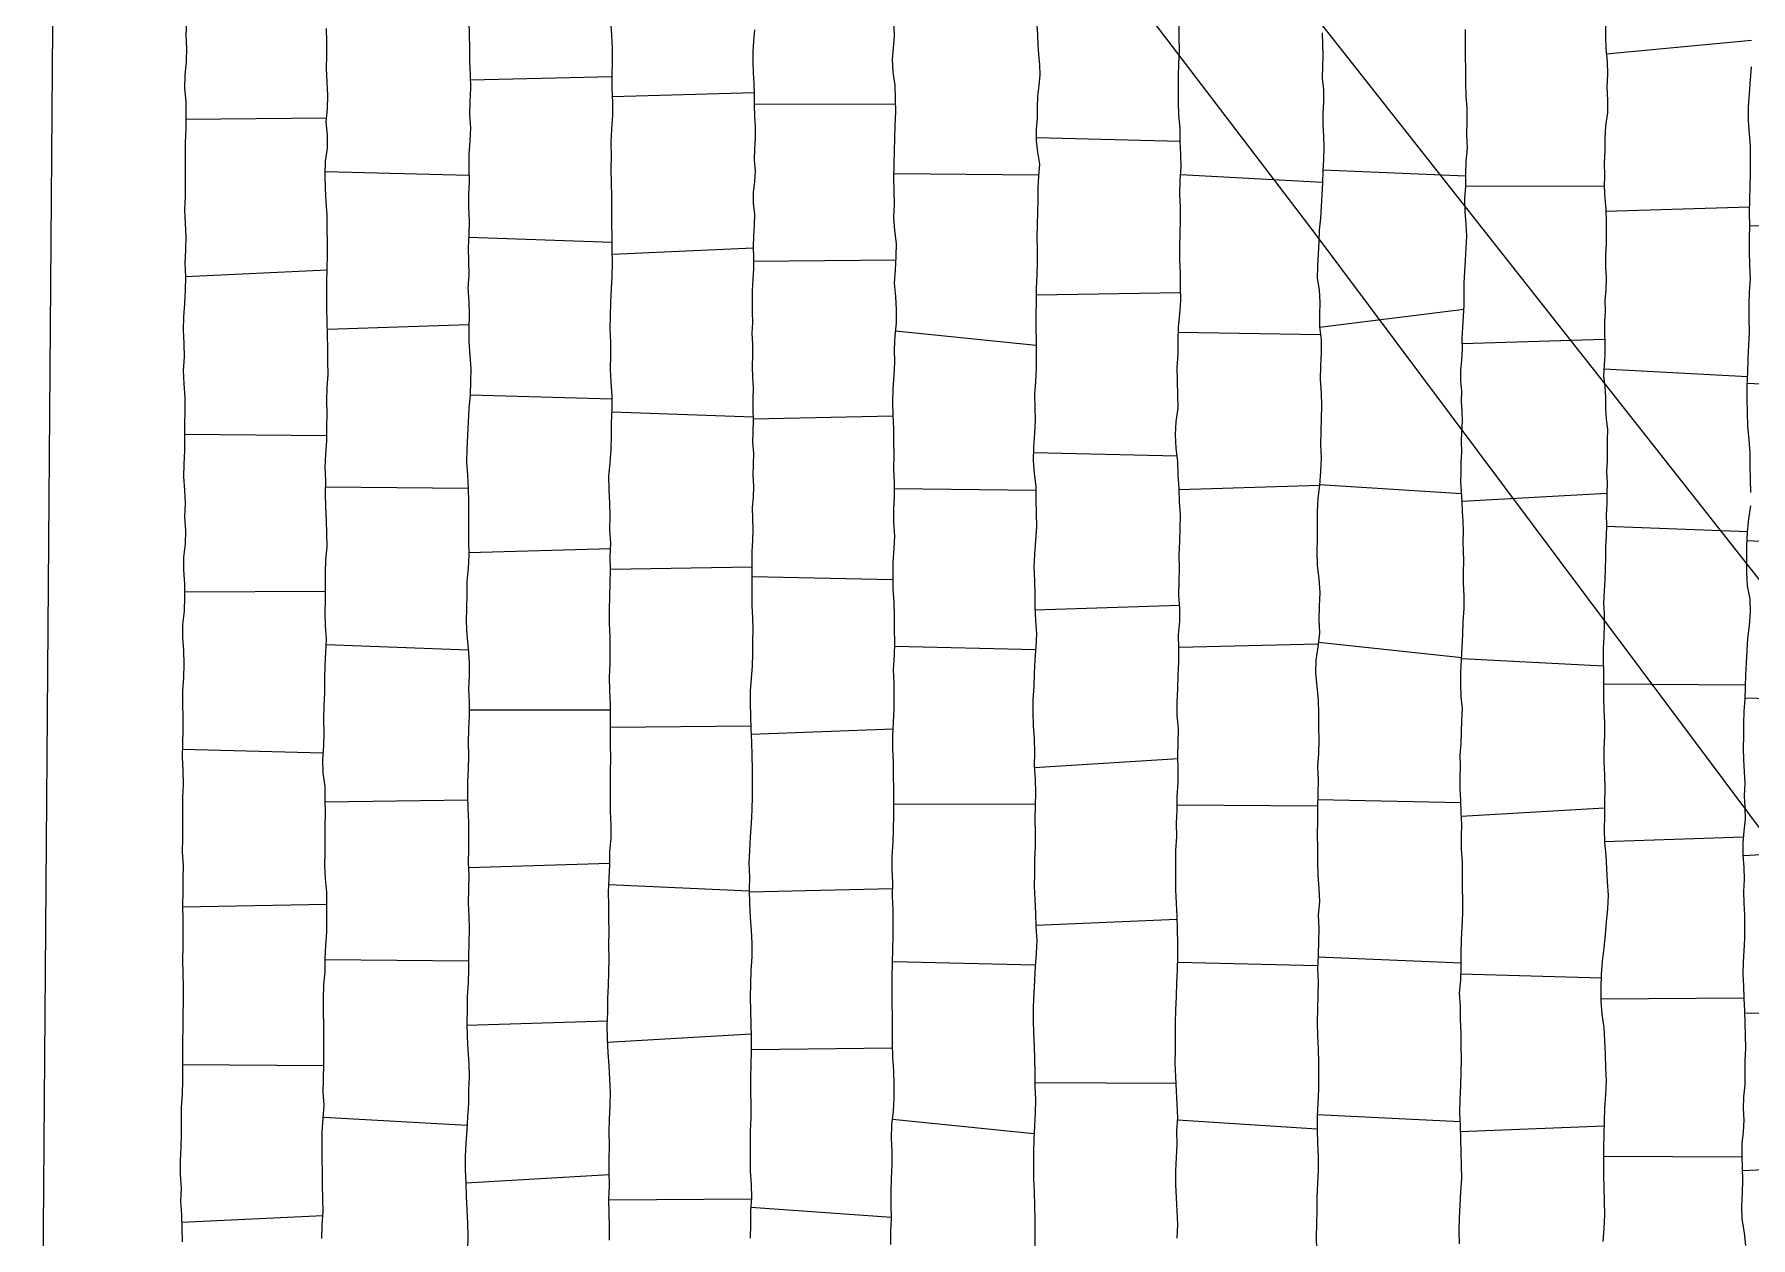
# Model space of a CAD drawing. Extents: x 703186 to 703989, y 1560402 to 1561368.
# Drawn here: x 703189.5 to 703243.9, y 1560624.5 to 1560662.7 of the extents above; entities that cross this region are included whole.
import ezdxf

# ---------------------------------------------------------------- set-up
doc = ezdxf.new("R2010")
doc.units = 0
for name, color, linetype in [('10124_2002_REAL', 30, 'Continuous'), ('AGROCAD PLL', 7, 'Continuous'), ('PANTE_2002', 7, 'Continuous')]:
    doc.layers.add(name, color=color, linetype=linetype)

msp = doc.modelspace()

# ---------------------------------------------------------------- linework, layer by layer
at = {"layer": '10124_2002_REAL'}
for points in [[(703194.3092, 1560663.0799), (703194.2897, 1560662.6453), (703194.3065, 1560662.2293), (703194.2941, 1560661.8058), (703194.2595, 1560661.3788), (703194.2494, 1560660.9603), (703194.2929, 1560660.5348), (703194.2895, 1560660.0995), (703194.293, 1560659.6673), (703194.2697, 1560659.2419), (703194.2674, 1560658.8182), (703194.2616, 1560658.389), (703194.2619, 1560657.9644), (703194.2686, 1560657.5344), (703194.2415, 1560657.1078), (703194.2712, 1560656.6798), (703194.2894, 1560656.2588), (703194.275, 1560655.8392), (703194.26, 1560655.4064), (703194.2807, 1560654.9812), (703194.2701, 1560654.557), (703194.244, 1560654.1285), (703194.2158, 1560653.7131), (703194.2025, 1560653.2894), (703194.2262, 1560652.8739), (703194.2307, 1560652.4411), (703194.2083, 1560652.0146), (703194.2223, 1560651.5933), (703194.2581, 1560651.1626), (703194.2557, 1560650.7314), (703194.2502, 1560650.3088), (703194.2462, 1560649.8837), (703194.2435, 1560649.4666), (703194.2249, 1560649.0586), (703194.2176, 1560648.648), (703194.2457, 1560648.2251), (703194.2654, 1560647.8033), (703194.2434, 1560647.3771), (703194.2766, 1560646.9381), (703194.2639, 1560646.5233), (703194.2174, 1560646.1009), (703194.2141, 1560645.6816), (703194.2418, 1560645.2483), (703194.2436, 1560644.8343), (703194.2308, 1560644.3894), (703194.1855, 1560643.9647), (703194.1818, 1560643.5535), (703194.2132, 1560643.1351), (703194.2233, 1560642.7102), (703194.2088, 1560642.2788), (703194.1858, 1560641.8619), (703194.1837, 1560641.4474), (703194.1963, 1560641.0229), (703194.1965, 1560640.6111), (703194.1862, 1560640.1928), (703194.1754, 1560639.7636), (703194.196, 1560639.332), (703194.1997, 1560638.901), (703194.179, 1560638.48), (703194.1854, 1560638.0517), (703194.1857, 1560637.6194), (703194.1771, 1560637.1858), (703194.1712, 1560636.7467), (703194.1992, 1560636.3209), (703194.1948, 1560635.8905), (703194.19, 1560635.4656), (703194.1845, 1560635.0412), (703194.1931, 1560634.6105), (703194.1981, 1560634.1856), (703194.1924, 1560633.76), (703194.185, 1560633.3327), (703194.1969, 1560632.9004), (703194.2057, 1560632.4724), (703194.2066, 1560632.0356), (703194.1917, 1560631.6012), (703194.1902, 1560631.1766), (703194.1871, 1560630.7575), (703194.1832, 1560630.3464), (703194.1805, 1560629.9198), (703194.1776, 1560629.5007), (703194.1737, 1560629.0714), (703194.1367, 1560628.6629), (703194.1381, 1560628.2537), (703194.1356, 1560627.8139), (703194.1261, 1560627.3942), (703194.1074, 1560626.9669), (703194.11, 1560626.5332), (703194.1402, 1560626.0981), (703194.1231, 1560625.6813), (703194.1454, 1560625.2449), (703194.1651, 1560624.8231), (703194.1735, 1560624.3921)], [(703198.6024, 1560624.5044), (703198.6094, 1560624.9318), (703198.6435, 1560625.354), (703198.6315, 1560625.7684), (703198.6194, 1560626.1872), (703198.6142, 1560626.6064), (703198.6117, 1560627.0299), (703198.6092, 1560627.4469), (703198.6098, 1560627.8776), (703198.6449, 1560628.3013), (703198.6685, 1560628.7241), (703198.6415, 1560629.1415), (703198.6541, 1560629.5738), (703198.6607, 1560630.0071), (703198.6589, 1560630.4285), (703198.656, 1560630.8415), (703198.6591, 1560631.2667), (703198.6532, 1560631.6915), (703198.6481, 1560632.1076), (703198.6658, 1560632.5298), (703198.6998, 1560632.9623), (703198.7037, 1560633.3767), (703198.7289, 1560633.7998), (703198.7519, 1560634.2211), (703198.7609, 1560634.6398), (703198.7543, 1560635.0568), (703198.7514, 1560635.4793), (703198.7119, 1560635.8979), (703198.6929, 1560636.3234), (703198.6985, 1560636.7388), (703198.6998, 1560637.1556), (703198.701, 1560637.5813), (703198.7097, 1560637.9956), (703198.7035, 1560638.4222), (703198.6981, 1560638.834), (703198.6353, 1560639.2506), (703198.6242, 1560639.6904), (703198.6625, 1560640.1128), (703198.6715, 1560640.5337), (703198.661, 1560640.9651), (703198.6764, 1560641.3892), (703198.6879, 1560641.8124), (703198.6914, 1560642.2368), (703198.7075, 1560642.671), (703198.7262, 1560643.0808), (703198.7421, 1560643.4991), (703198.7129, 1560643.9258), (703198.7058, 1560644.3324), (703198.7115, 1560644.7576), (703198.7157, 1560645.1853), (703198.7186, 1560645.6058), (703198.7217, 1560646.0144), (703198.7618, 1560646.4283), (703198.752, 1560646.8458), (703198.7436, 1560647.2668), (703198.7268, 1560647.6819), (703198.7153, 1560648.1143), (703198.7191, 1560648.5234), (703198.7072, 1560648.9475), (703198.7241, 1560649.3618), (703198.7566, 1560649.7835), (703198.7585, 1560650.2134), (703198.7664, 1560650.6365), (703198.7562, 1560651.0612), (703198.7684, 1560651.4736), (703198.8009, 1560651.8882), (703198.7862, 1560652.3053), (703198.785, 1560652.714), (703198.7822, 1560653.1345), (703198.7687, 1560653.5571), (703198.7532, 1560653.9764), (703198.7598, 1560654.385), (703198.7604, 1560654.8169), (703198.7664, 1560655.2499), (703198.7743, 1560655.6705), (703198.7768, 1560656.088), (703198.7702, 1560656.509), (703198.7622, 1560656.9403), (703198.7381, 1560657.3586), (703198.7179, 1560657.785), (703198.6993, 1560658.2217), (703198.7102, 1560658.6455), (703198.7787, 1560659.0617), (703198.7756, 1560659.4795), (703198.7384, 1560659.8909), (703198.7732, 1560660.3152), (703198.7845, 1560660.7349), (703198.7692, 1560661.1532), (703198.7484, 1560661.5864), (703198.7602, 1560662.0145), (703198.7576, 1560662.4315), (703198.7424, 1560662.8536)], [(703203.2585, 1560663.0761), (703203.27, 1560662.6579), (703203.2735, 1560662.2388), (703203.2793, 1560661.8155), (703203.2955, 1560661.3894), (703203.3052, 1560660.9661), (703203.2829, 1560660.5453), (703203.2726, 1560660.1295), (703203.3059, 1560659.7073), (703203.291, 1560659.2839), (703203.2539, 1560658.8619), (703203.2601, 1560658.426), (703203.2684, 1560657.9986), (703203.2465, 1560657.5931), (703203.2428, 1560657.1723), (703203.2656, 1560656.7559), (703203.2536, 1560656.325), (703203.2386, 1560655.8999), (703203.2473, 1560655.4763), (703203.2545, 1560655.0499), (703203.2288, 1560654.6221), (703203.2544, 1560654.2023), (703203.2659, 1560653.7744), (703203.2583, 1560653.3488), (703203.2584, 1560652.9224), (703203.2902, 1560652.4953), (703203.3143, 1560652.0788), (703203.3045, 1560651.6556), (703203.2929, 1560651.2397), (703203.253, 1560650.8134), (703203.2369, 1560650.3922), (703203.2112, 1560649.9619), (703203.1923, 1560649.528), (703203.1822, 1560649.1135), (703203.2126, 1560648.7008), (703203.2362, 1560648.2704), (703203.2458, 1560647.8486), (703203.2405, 1560647.4413), (703203.243, 1560647.0222), (703203.2408, 1560646.5984), (703203.2529, 1560646.174), (703203.2298, 1560645.7484), (703203.1887, 1560645.33), (703203.1907, 1560644.9101), (703203.1807, 1560644.4782), (703203.1759, 1560644.0475), (703203.1936, 1560643.6349), (703203.2315, 1560643.1984), (703203.2653, 1560642.7673), (703203.2676, 1560642.3442), (703203.2456, 1560641.9143), (703203.2614, 1560641.4909), (703203.2621, 1560641.0632), (703203.2417, 1560640.643), (703203.2363, 1560640.2271), (703203.2429, 1560639.808), (703203.2326, 1560639.3819), (703203.2147, 1560638.961), (703203.2163, 1560638.5359), (703203.2247, 1560638.1189), (703203.2467, 1560637.6939), (703203.2454, 1560637.2672), (703203.2428, 1560636.8456), (703203.2379, 1560636.4165), (703203.2512, 1560635.991), (703203.2426, 1560635.561), (703203.2309, 1560635.144), (703203.256, 1560634.7177), (703203.271, 1560634.2935), (703203.2569, 1560633.8744), (703203.2425, 1560633.4427), (703203.2456, 1560633.0271), (703203.2366, 1560632.6081), (703203.2049, 1560632.1702), (703203.1981, 1560631.7547), (703203.1915, 1560631.3291), (703203.2051, 1560630.8951), (703203.2213, 1560630.4732), (703203.2551, 1560630.0511), (703203.2657, 1560629.6295), (703203.2408, 1560629.1969), (703203.2411, 1560628.7835), (703203.2102, 1560628.3609), (703203.1929, 1560627.9359), (703203.1606, 1560627.5181), (703203.1366, 1560627.1065), (703203.1401, 1560626.6845), (703203.1648, 1560626.2542), (703203.1754, 1560625.8359), (703203.1938, 1560625.4191), (703203.215, 1560624.9876), (703203.2286, 1560624.5682), (703203.2142, 1560624.1464)], [(703207.7115, 1560624.4454), (703207.7122, 1560624.8738), (703207.699, 1560625.2998), (703207.6952, 1560625.7321), (703207.7136, 1560626.1653), (703207.7043, 1560626.5899), (703207.7074, 1560627.0186), (703207.7112, 1560627.4427), (703207.705, 1560627.8683), (703207.7114, 1560628.2852), (703207.7373, 1560628.7139), (703207.7408, 1560629.1384), (703207.7258, 1560629.5548), (703207.7071, 1560629.971), (703207.6742, 1560630.3936), (703207.6488, 1560630.8201), (703207.6392, 1560631.2479), (703207.6567, 1560631.6763), (703207.6644, 1560632.1027), (703207.6845, 1560632.5196), (703207.6963, 1560632.9472), (703207.699, 1560633.371), (703207.6948, 1560633.8008), (703207.7012, 1560634.23), (703207.6953, 1560634.6525), (703207.6922, 1560635.0739), (703207.6844, 1560635.494), (703207.7025, 1560635.9112), (703207.7186, 1560636.3429), (703207.7201, 1560636.7689), (703207.7611, 1560637.1952), (703207.7655, 1560637.6099), (703207.7494, 1560638.0283), (703207.7411, 1560638.4559), (703207.7409, 1560638.8757), (703207.7459, 1560639.3039), (703207.7527, 1560639.7307), (703207.7452, 1560640.148), (703207.7475, 1560640.5897), (703207.7437, 1560640.9986), (703207.7406, 1560641.4312), (703207.7277, 1560641.8736), (703207.7184, 1560642.3009), (703207.733, 1560642.7202), (703207.7327, 1560643.1589), (703207.7319, 1560643.5724), (703207.7147, 1560643.9938), (703207.7128, 1560644.4232), (703207.7221, 1560644.8559), (703207.7396, 1560645.2681), (703207.7403, 1560645.6897), (703207.7324, 1560646.1142), (703207.7562, 1560646.5391), (703207.7223, 1560646.9619), (703207.7359, 1560647.388), (703207.7221, 1560647.8187), (703207.6999, 1560648.2346), (703207.6957, 1560648.6588), (703207.7321, 1560649.0876), (703207.7664, 1560649.5121), (703207.7761, 1560649.9369), (703207.7817, 1560650.3595), (703207.7975, 1560650.7976), (703207.7956, 1560651.2247), (703207.7641, 1560651.6361), (703207.7498, 1560652.0608), (703207.7601, 1560652.4897), (703207.7588, 1560652.8999), (703207.7395, 1560653.3229), (703207.7416, 1560653.7449), (703207.7552, 1560654.1714), (703207.7812, 1560654.5993), (703207.8003, 1560655.0048), (703207.811, 1560655.4237), (703207.7927, 1560655.8346), (703207.8025, 1560656.2526), (703207.7891, 1560656.6824), (703207.7875, 1560657.1062), (703207.7859, 1560657.5416), (703207.7761, 1560657.9644), (703207.7703, 1560658.3861), (703207.7811, 1560658.8159), (703207.7623, 1560659.2373), (703207.7854, 1560659.6698), (703207.8146, 1560660.1039), (703207.8146, 1560660.5254), (703207.8022, 1560660.9474), (703207.7962, 1560661.3725), (703207.8056, 1560661.7993), (703207.8078, 1560662.2282), (703207.7864, 1560662.6532), (703207.7582, 1560663.0729)], [(703212.3039, 1560662.8094), (703212.2725, 1560662.4631), (703212.2533, 1560662.1214), (703212.2599, 1560661.7859), (703212.263, 1560661.4501), (703212.2911, 1560661.1144), (703212.2953, 1560660.7625), (703212.2946, 1560660.4193), (703212.3043, 1560660.0741), (703212.3241, 1560659.7263), (703212.3274, 1560659.3767), (703212.3132, 1560659.0347), (703212.3023, 1560658.6905), (703212.3256, 1560658.3434), (703212.3028, 1560658.0023), (703212.2664, 1560657.654), (703212.2661, 1560657.3155), (703212.3058, 1560656.9726), (703212.301, 1560656.6247), (703212.2752, 1560656.2793), (703212.265, 1560655.9299), (703212.2724, 1560655.5864), (703212.2755, 1560655.2478), (703212.2589, 1560654.8979), (703212.2373, 1560654.5627), (703212.2358, 1560654.2188), (703212.2378, 1560653.8738), (703212.2469, 1560653.5343), (703212.2271, 1560653.1949), (703212.2464, 1560652.8482), (703212.2468, 1560652.5), (703212.2336, 1560652.156), (703212.2413, 1560651.7988), (703212.2639, 1560651.4637), (703212.2549, 1560651.1177), (703212.2573, 1560650.7804), (703212.2646, 1560650.4346), (703212.2504, 1560650.0859), (703212.2474, 1560649.7411), (703212.2719, 1560649.392), (703212.2619, 1560649.037), (703212.2568, 1560648.6919), (703212.2741, 1560648.3531), (703212.2621, 1560648.0044), (703212.2349, 1560647.6608), (703212.2405, 1560647.3202), (703212.2502, 1560646.9744), (703212.2432, 1560646.6257), (703212.2273, 1560646.2732), (703212.2275, 1560645.9286), (703212.2259, 1560645.5865), (703212.2191, 1560645.2523), (703212.2195, 1560644.9031), (703212.2248, 1560644.5602), (703212.2434, 1560644.1877), (703212.2554, 1560643.8106), (703212.2473, 1560643.4202), (703212.2473, 1560643.0334), (703212.2316, 1560642.6411), (703212.2053, 1560642.2538), (703212.1737, 1560641.8594), (703212.1699, 1560641.4691), (703212.1855, 1560641.0579), (703212.1949, 1560640.6512), (703212.2102, 1560640.2365), (703212.2265, 1560639.8119), (703212.237, 1560639.3771), (703212.2377, 1560638.9555), (703212.2357, 1560638.5258), (703212.2188, 1560638.0934), (703212.2013, 1560637.662), (703212.1686, 1560637.2341), (703212.1481, 1560636.8122), (703212.1331, 1560636.3871), (703212.1468, 1560635.9663), (703212.1397, 1560635.5403), (703212.1496, 1560635.1175), (703212.1737, 1560634.6886), (703212.2051, 1560634.2679), (703212.2249, 1560633.8498), (703212.2237, 1560633.4234), (703212.1877, 1560632.9968), (703212.1816, 1560632.5718), (703212.1717, 1560632.1545), (703212.1819, 1560631.7215), (703212.1914, 1560631.2997), (703212.2017, 1560630.8728), (703212.2059, 1560630.4429), (703212.1901, 1560630.0182), (703212.1838, 1560629.5945), (703212.1832, 1560629.1712), (703212.187, 1560628.7499), (703212.1872, 1560628.3208), (703212.1682, 1560627.9003), (703212.168, 1560627.4808), (703212.1665, 1560627.0524), (703212.1746, 1560626.6303), (703212.1997, 1560626.2163), (703212.2102, 1560625.7859), (703212.1797, 1560625.3627), (703212.182, 1560624.9288), (703212.1744, 1560624.5098)], [(703216.6284, 1560624.3075), (703216.6334, 1560624.7217), (703216.6466, 1560625.1458), (703216.6353, 1560625.5691), (703216.6354, 1560625.9915), (703216.6501, 1560626.4129), (703216.671, 1560626.838), (703216.6736, 1560627.2575), (703216.6527, 1560627.676), (703216.6651, 1560628.1057), (703216.7093, 1560628.5331), (703216.7297, 1560628.9595), (703216.7379, 1560629.3924), (703216.7196, 1560629.8175), (703216.6944, 1560630.2478), (703216.6802, 1560630.6732), (703216.6823, 1560631.1026), (703216.6775, 1560631.5357), (703216.669, 1560631.9562), (703216.6724, 1560632.378), (703216.6712, 1560632.8102), (703216.6858, 1560633.2292), (703216.6965, 1560633.6628), (703216.7037, 1560634.0836), (703216.7059, 1560634.5102), (703216.6977, 1560634.9253), (703216.6822, 1560635.3501), (703216.6891, 1560635.7804), (703216.6731, 1560636.2017), (703216.6735, 1560636.6337), (703216.7045, 1560637.0554), (703216.7144, 1560637.4752), (703216.7239, 1560637.8987), (703216.7255, 1560638.318), (703216.7276, 1560638.7398), (703216.717, 1560639.1731), (703216.7103, 1560639.5902), (703216.6881, 1560640.0171), (703216.694, 1560640.4346), (703216.7138, 1560640.8684), (703216.7292, 1560641.2813), (703216.7292, 1560641.6984), (703216.7286, 1560642.1121), (703216.7145, 1560642.5382), (703216.7465, 1560642.9721), (703216.7569, 1560643.3952), (703216.7475, 1560643.8153), (703216.7416, 1560644.2478), (703216.7293, 1560644.663), (703216.7068, 1560645.0843), (703216.7013, 1560645.5107), (703216.7065, 1560645.9396), (703216.7309, 1560646.3615), (703216.754, 1560646.7791), (703216.7271, 1560647.2041), (703216.7283, 1560647.6154), (703216.74, 1560648.0322), (703216.7456, 1560648.4698), (703216.7245, 1560648.8984), (703216.7368, 1560649.3263), (703216.7274, 1560649.7483), (703216.7247, 1560650.1704), (703216.699, 1560650.5995), (703216.692, 1560651.0142), (703216.7016, 1560651.4337), (703216.7289, 1560651.862), (703216.7548, 1560652.277), (703216.7467, 1560652.6932), (703216.7627, 1560653.1133), (703216.805, 1560653.5274), (703216.8127, 1560653.9437), (703216.7878, 1560654.3556), (703216.7487, 1560654.7803), (703216.778, 1560655.2013), (703216.7992, 1560655.6267), (703216.8091, 1560656.0414), (703216.7547, 1560656.4546), (703216.7206, 1560656.866), (703216.7393, 1560657.2834), (703216.7324, 1560657.6995), (703216.7253, 1560658.1225), (703216.7289, 1560658.5548), (703216.7421, 1560658.9754), (703216.7526, 1560659.3795), (703216.7656, 1560659.7899), (703216.7848, 1560660.2037), (703216.771, 1560660.6306), (703216.7672, 1560661.0449), (703216.7037, 1560661.4725), (703216.6856, 1560661.8826), (703216.7143, 1560662.233), (703216.7449, 1560662.6012), (703216.7386, 1560662.9263)], [(703221.2543, 1560662.963), (703221.2775, 1560662.6576), (703221.29, 1560662.3476), (703221.3053, 1560662.029), (703221.3385, 1560661.7071), (703221.352, 1560661.3924), (703221.3171, 1560661.0537), (703221.2771, 1560660.708), (703221.2686, 1560660.3538), (703221.2688, 1560660.0117), (703221.2384, 1560659.6529), (703221.2289, 1560659.2915), (703221.2751, 1560658.931), (703221.3349, 1560658.5603), (703221.309, 1560658.1839), (703221.2892, 1560657.7998), (703221.2886, 1560657.4082), (703221.2716, 1560657.024), (703221.2695, 1560656.6314), (703221.2598, 1560656.2463), (703221.2646, 1560655.8557), (703221.2685, 1560655.4482), (703221.253, 1560655.0342), (703221.229, 1560654.6233), (703221.236, 1560654.1998), (703221.2235, 1560653.7797), (703221.2216, 1560653.365), (703221.2291, 1560652.9353), (703221.2334, 1560652.5107), (703221.2385, 1560652.0861), (703221.2124, 1560651.6708), (703221.1841, 1560651.25), (703221.1952, 1560650.834), (703221.2002, 1560650.4397), (703221.183, 1560650.0239), (703221.1497, 1560649.5863), (703221.1393, 1560649.161), (703221.1735, 1560648.7517), (703221.2186, 1560648.3338), (703221.2269, 1560647.9021), (703221.2287, 1560647.4814), (703221.2445, 1560647.056), (703221.2162, 1560646.622), (703221.1824, 1560646.1902), (703221.1591, 1560645.7712), (703221.1804, 1560645.3566), (703221.1945, 1560644.9233), (703221.1939, 1560644.5075), (703221.2079, 1560644.0891), (703221.2437, 1560643.6694), (703221.2268, 1560643.2564), (703221.1959, 1560642.8412), (703221.1705, 1560642.4188), (703221.159, 1560642.0003), (703221.1234, 1560641.5891), (703221.1297, 1560641.1717), (703221.1438, 1560640.7545), (703221.1729, 1560640.3433), (703221.1774, 1560639.9096), (703221.1721, 1560639.4797), (703221.1981, 1560639.0645), (703221.2102, 1560638.6411), (703221.2029, 1560638.2104), (703221.1953, 1560637.7835), (703221.1996, 1560637.3614), (703221.1998, 1560636.9328), (703221.1855, 1560636.4986), (703221.1768, 1560636.0757), (703221.1716, 1560635.6685), (703221.1945, 1560635.2421), (703221.2076, 1560634.8075), (703221.2256, 1560634.3823), (703221.2534, 1560633.9597), (703221.2329, 1560633.5357), (703221.2028, 1560633.1233), (703221.1843, 1560632.697), (703221.1618, 1560632.2702), (703221.1406, 1560631.8502), (703221.1355, 1560631.4259), (703221.1487, 1560631.0032), (703221.1691, 1560630.5936), (703221.1756, 1560630.1861), (703221.1885, 1560629.7572), (703221.1863, 1560629.3245), (703221.2104, 1560628.9033), (703221.2018, 1560628.4888), (703221.1756, 1560628.0638), (703221.1563, 1560627.6577), (703221.1508, 1560627.2366), (703221.1453, 1560626.8176), (703221.1484, 1560626.3964), (703221.1708, 1560625.9676), (703221.1854, 1560625.5395), (703221.1885, 1560625.1125), (703221.1936, 1560624.6888), (703221.1923, 1560624.2565)], [(703225.6966, 1560624.5158), (703225.7212, 1560624.9438), (703225.6999, 1560625.3705), (703225.6757, 1560625.7942), (703225.6633, 1560626.2252), (703225.6605, 1560626.641), (703225.6786, 1560627.0644), (703225.6973, 1560627.4873), (703225.693, 1560627.9092), (703225.7197, 1560628.3307), (703225.7021, 1560628.7581), (703225.6802, 1560629.1835), (703225.6585, 1560629.6198), (703225.6378, 1560630.0456), (703225.6506, 1560630.476), (703225.6522, 1560630.8991), (703225.6446, 1560631.3244), (703225.6562, 1560631.7486), (703225.6765, 1560632.1691), (703225.6962, 1560632.6029), (703225.7133, 1560633.0241), (703225.723, 1560633.4496), (703225.724, 1560633.868), (703225.7142, 1560634.2857), (703225.7031, 1560634.7069), (703225.6857, 1560635.1349), (703225.6594, 1560635.5522), (703225.6578, 1560635.9746), (703225.6549, 1560636.4008), (703225.6624, 1560636.8119), (703225.6934, 1560637.2345), (703225.6788, 1560637.6629), (703225.7012, 1560638.0935), (703225.705, 1560638.5198), (703225.7311, 1560638.9391), (703225.7346, 1560639.3675), (703225.7274, 1560639.7935), (703225.7324, 1560640.2278), (703225.7394, 1560640.6535), (703225.7067, 1560641.0869), (703225.7068, 1560641.5031), (703225.7209, 1560641.9271), (703225.7384, 1560642.3577), (703225.7528, 1560642.7835), (703225.7583, 1560643.2004), (703225.7484, 1560643.634), (703225.7897, 1560644.0543), (703225.7866, 1560644.4697), (703225.759, 1560644.8951), (703225.7699, 1560645.3212), (703225.7726, 1560645.7529), (703225.7643, 1560646.1716), (703225.7863, 1560646.5941), (703225.8002, 1560647.0183), (703225.8046, 1560647.437), (703225.7782, 1560647.8547), (703225.7654, 1560648.2707), (703225.7334, 1560648.6967), (703225.7177, 1560649.1216), (703225.6738, 1560649.5557), (703225.6476, 1560649.9733), (703225.6697, 1560650.403), (703225.7305, 1560650.8226), (703225.7197, 1560651.2419), (703225.708, 1560651.6744), (703225.7007, 1560652.1073), (703225.7298, 1560652.5334), (703225.7331, 1560652.9643), (703225.7399, 1560653.381), (703225.788, 1560653.8084), (703225.82, 1560654.2304), (703225.8098, 1560654.667), (703225.8052, 1560655.097), (703225.7892, 1560655.5178), (703225.7908, 1560655.9421), (703225.7916, 1560656.3534), (703225.8062, 1560656.7852), (703225.8062, 1560657.194), (703225.7876, 1560657.609), (703225.8019, 1560658.034), (703225.8242, 1560658.4563), (703225.8165, 1560658.8665), (703225.7991, 1560659.2838), (703225.7941, 1560659.6981), (703225.7499, 1560660.1095), (703225.742, 1560660.5211), (703225.7459, 1560660.9301), (703225.7426, 1560661.3407), (703225.7587, 1560661.7474), (703225.7744, 1560662.1586), (703225.7667, 1560662.5717), (703225.7615, 1560662.9914)], [(703234.6454, 1560624.335), (703234.6343, 1560624.7449), (703234.6487, 1560625.1526), (703234.667, 1560625.5624), (703234.6957, 1560625.9806), (703234.7193, 1560626.3974), (703234.712, 1560626.8152), (703234.703, 1560627.2327), (703234.6919, 1560627.6509), (703234.6755, 1560628.0767), (703234.6604, 1560628.492), (703234.6696, 1560628.908), (703234.6913, 1560629.3455), (703234.6989, 1560629.7653), (703234.7091, 1560630.1798), (703234.7006, 1560630.6033), (703234.7049, 1560631.0287), (703234.6828, 1560631.4371), (703234.6748, 1560631.857), (703234.653, 1560632.2733), (703234.6916, 1560632.6934), (703234.7042, 1560633.1166), (703234.6967, 1560633.5392), (703234.7069, 1560633.9652), (703234.7299, 1560634.3849), (703234.7512, 1560634.8059), (703234.753, 1560635.2263), (703234.7421, 1560635.6175), (703234.7486, 1560636.0287), (703234.7477, 1560636.4388), (703234.7158, 1560636.8413), (703234.7163, 1560637.2402), (703234.7193, 1560637.6265), (703234.6974, 1560638.0065), (703234.6879, 1560638.3851), (703234.6665, 1560638.7655), (703234.6718, 1560639.1207), (703234.6848, 1560639.4721), (703234.6716, 1560639.8336), (703234.6976, 1560640.1951), (703234.7148, 1560640.5555), (703234.7198, 1560640.9187), (703234.7387, 1560641.286), (703234.7018, 1560641.668), (703234.6881, 1560642.0608), (703234.6917, 1560642.4576), (703234.716, 1560642.8483), (703234.736, 1560643.2338), (703234.7571, 1560643.6436), (703234.7616, 1560644.0548), (703234.7926, 1560644.4687), (703234.7962, 1560644.8764), (703234.7779, 1560645.272), (703234.7793, 1560645.6386), (703234.7839, 1560645.9682), (703234.7722, 1560646.2778), (703234.7655, 1560646.5866), (703234.7799, 1560646.9099), (703234.7675, 1560647.2318), (703234.7384, 1560647.5475), (703234.7307, 1560647.8629), (703234.7132, 1560648.1777), (703234.6901, 1560648.4817), (703234.6996, 1560648.7952), (703234.705, 1560649.1034), (703234.719, 1560649.4225), (703234.7068, 1560649.7525), (703234.7214, 1560650.0788), (703234.7414, 1560650.397), (703234.7324, 1560650.7116), (703234.7145, 1560651.0277), (703234.7217, 1560651.3578), (703234.6906, 1560651.6819), (703234.6867, 1560652.0161), (703234.727, 1560652.3502), (703234.742, 1560652.684), (703234.7308, 1560653.0327), (703234.752, 1560653.3793), (703234.7748, 1560653.74), (703234.7914, 1560654.0904), (703234.8015, 1560654.439), (703234.798, 1560654.7941), (703234.8143, 1560655.1505), (703234.8382, 1560655.5111), (703234.8563, 1560655.891), (703234.8834, 1560656.275), (703234.8639, 1560656.6583), (703234.823, 1560657.0593), (703234.8212, 1560657.462), (703234.8512, 1560657.8529), (703234.8509, 1560658.258), (703234.8642, 1560658.6543), (703234.8983, 1560659.0612), (703234.8858, 1560659.484), (703234.8904, 1560659.9065), (703234.8937, 1560660.3258), (703234.858, 1560660.7236), (703234.8534, 1560661.146), (703234.8452, 1560661.56), (703234.8336, 1560661.9792), (703234.8415, 1560662.4017), (703234.8396, 1560662.825)], [(703239.2711, 1560662.9757), (703239.2721, 1560662.5964), (703239.2866, 1560662.2123), (703239.3243, 1560661.8098), (703239.3405, 1560661.4129), (703239.3161, 1560660.9964), (703239.3358, 1560660.5879), (703239.3402, 1560660.1818), (703239.2757, 1560659.7754), (703239.256, 1560659.3713), (703239.254, 1560658.9764), (703239.2373, 1560658.575), (703239.2426, 1560658.2115), (703239.2275, 1560657.8378), (703239.2521, 1560657.4679), (703239.2827, 1560657.1255), (703239.2942, 1560656.7512), (703239.2981, 1560656.38), (703239.2987, 1560656.0263), (703239.2791, 1560655.6666), (703239.2733, 1560655.3107), (703239.2969, 1560654.9541), (703239.2805, 1560654.5825), (703239.2572, 1560654.2302), (703239.2623, 1560653.8916), (703239.2467, 1560653.5435), (703239.2443, 1560653.2077), (703239.2495, 1560652.8666), (703239.2539, 1560652.5233), (703239.2295, 1560652.1854), (703239.2106, 1560651.8437), (703239.2509, 1560651.5008), (703239.27, 1560651.1558), (703239.2763, 1560650.8107), (703239.2959, 1560650.4746), (703239.3387, 1560650.1448), (703239.3305, 1560649.8128), (703239.3253, 1560649.4907), (703239.3242, 1560649.1601), (703239.3112, 1560648.8099), (703239.3229, 1560648.4666), (703239.3151, 1560648.1233), (703239.316, 1560647.7751), (703239.2994, 1560647.4378), (703239.3062, 1560647.0974), (703239.2933, 1560646.7588), (703239.2762, 1560646.4162), (703239.2712, 1560646.0681), (703239.2688, 1560645.7277), (703239.2564, 1560645.374), (703239.2294, 1560645.0175), (703239.2133, 1560644.6618), (703239.232, 1560644.3017), (703239.2367, 1560643.946), (703239.2198, 1560643.5779), (703239.2014, 1560643.204), (703239.2057, 1560642.8285), (703239.2094, 1560642.4456), (703239.207, 1560642.0552), (703239.2088, 1560641.6571), (703239.2202, 1560641.2519), (703239.2478, 1560640.8544), (703239.2427, 1560640.4493), (703239.2183, 1560640.0319), (703239.222, 1560639.6175), (703239.2424, 1560639.1951), (703239.2543, 1560638.7665), (703239.2388, 1560638.3309), (703239.2409, 1560637.8991), (703239.2334, 1560637.4796), (703239.2477, 1560637.0647), (703239.2835, 1560636.6422), (703239.3032, 1560636.2249), (703239.3326, 1560635.808), (703239.3553, 1560635.3807), (703239.3432, 1560634.9541), (703239.2944, 1560634.5404), (703239.2684, 1560634.1247), (703239.2184, 1560633.7101), (703239.1718, 1560633.2909), (703239.1419, 1560632.8703), (703239.1262, 1560632.4489), (703239.1291, 1560632.0282), (703239.1628, 1560631.6128), (703239.2174, 1560631.1908), (703239.2463, 1560630.763), (703239.2687, 1560630.3332), (703239.2794, 1560629.9058), (703239.2945, 1560629.4851), (703239.2778, 1560629.0626), (703239.2413, 1560628.6423), (703239.2306, 1560628.2194), (703239.223, 1560627.7968), (703239.2104, 1560627.3704), (703239.2089, 1560626.9412), (703239.2127, 1560626.5238), (703239.2176, 1560626.101), (703239.2324, 1560625.6731), (703239.2458, 1560625.2506), (703239.2207, 1560624.823), (703239.1941, 1560624.4091)], [(703230.2994, 1560662.7205), (703230.3047, 1560662.3617), (703230.3163, 1560662.0123), (703230.3066, 1560661.6487), (703230.3016, 1560661.2791), (703230.3367, 1560660.9069), (703230.3432, 1560660.5335), (703230.3226, 1560660.171), (703230.3193, 1560659.8119), (703230.3397, 1560659.4443), (703230.3466, 1560659.08), (703230.3356, 1560658.7073), (703230.3197, 1560658.339), (703230.3097, 1560657.9602), (703230.2902, 1560657.5901), (703230.2602, 1560657.2085), (703230.2446, 1560656.8416), (703230.2014, 1560656.459), (703230.1923, 1560656.084), (703230.1698, 1560655.7105), (703230.146, 1560655.3267), (703230.1398, 1560654.9463), (703230.1965, 1560654.568), (703230.2245, 1560654.1753), (703230.2114, 1560653.7886), (703230.2133, 1560653.4006), (703230.264, 1560652.9956), (703230.2697, 1560652.5773), (703230.2445, 1560652.1583), (703230.2377, 1560651.7308), (703230.263, 1560651.3005), (703230.2729, 1560650.8994), (703230.2671, 1560650.4921), (703230.2505, 1560650.0854), (703230.2443, 1560649.6571), (703230.2608, 1560649.2319), (703230.2428, 1560648.8079), (703230.2161, 1560648.3842), (703230.1573, 1560647.9666), (703230.143, 1560647.541), (703230.1373, 1560647.1224), (703230.1378, 1560646.6973), (703230.1284, 1560646.2631), (703230.1348, 1560645.8372), (703230.1957, 1560645.418), (703230.2212, 1560644.972), (703230.2025, 1560644.5448), (703230.1953, 1560644.1242), (703230.2076, 1560643.6876), (703230.1608, 1560643.2551), (703230.0961, 1560642.8347), (703230.0872, 1560642.4173), (703230.1267, 1560642.0054), (703230.1657, 1560641.5667), (703230.1772, 1560641.1465), (703230.1824, 1560640.726), (703230.1888, 1560640.3022), (703230.1825, 1560639.8791), (703230.1498, 1560639.4584), (703230.1702, 1560639.0321), (703230.156, 1560638.6069), (703230.1462, 1560638.1754), (703230.1446, 1560637.7335), (703230.137, 1560637.3026), (703230.1462, 1560636.8712), (703230.1512, 1560636.446), (703230.1599, 1560636.0215), (703230.1933, 1560635.5988), (703230.2088, 1560635.1787), (703230.1747, 1560634.7515), (703230.1859, 1560634.3351), (703230.1797, 1560633.9074), (703230.1662, 1560633.4873), (703230.149, 1560633.0624), (703230.1655, 1560632.6327), (703230.1596, 1560632.2072), (703230.1463, 1560631.7811), (703230.1351, 1560631.3579), (703230.1507, 1560630.9237), (703230.1688, 1560630.5033), (703230.1787, 1560630.0751), (703230.1802, 1560629.6465), (703230.1808, 1560629.2291), (703230.1543, 1560628.793), (703230.1333, 1560628.3658), (703230.1374, 1560627.9368), (703230.1519, 1560627.517), (703230.1681, 1560627.0931), (703230.1727, 1560626.6731), (703230.149, 1560626.2481), (703230.1285, 1560625.8116), (703230.1223, 1560625.3838), (703230.1139, 1560624.968), (703230.1088, 1560624.5491), (703230.1189, 1560624.1376)], [(703243.8775, 1560648.1506), (703243.8649, 1560648.5596), (703243.8606, 1560648.9778), (703243.8614, 1560649.4038), (703243.8266, 1560649.8201), (703243.7875, 1560650.2454), (703243.7722, 1560650.6812), (703243.7653, 1560651.1038), (703243.7628, 1560651.535), (703243.7826, 1560651.9659), (703243.8002, 1560652.3865), (703243.8159, 1560652.814), (703243.8427, 1560653.2345), (703243.8301, 1560653.6635), (703243.8276, 1560654.0965), (703243.8428, 1560654.4965), (703243.8652, 1560654.9224), (703243.8528, 1560655.3596), (703243.8332, 1560655.7783), (703243.8387, 1560656.2009), (703243.8492, 1560656.6015), (703243.8348, 1560657.0176), (703243.8464, 1560657.431), (703243.8584, 1560657.8351), (703243.8692, 1560658.2698), (703243.8744, 1560658.7071), (703243.8682, 1560659.1209), (703243.8375, 1560659.5151), (703243.8051, 1560659.9412), (703243.8075, 1560660.3713), (703243.8338, 1560660.797), (703243.8726, 1560661.2277), (703243.9026, 1560661.6436)], [(703243.7258, 1560624.2814), (703243.6814, 1560624.6808), (703243.6104, 1560625.1126), (703243.5999, 1560625.53), (703243.6113, 1560625.9441), (703243.6312, 1560626.3506), (703243.6137, 1560626.7414), (703243.6105, 1560627.1249), (703243.6103, 1560627.5085), (703243.6463, 1560627.8841), (703243.6728, 1560628.2491), (703243.6499, 1560628.6206), (703243.6618, 1560628.9948), (703243.6985, 1560629.3678), (703243.7002, 1560629.749), (703243.7013, 1560630.1379), (703243.7177, 1560630.5365), (703243.7061, 1560630.9313), (703243.7024, 1560631.3193), (703243.6937, 1560631.7193), (703243.67, 1560632.1067), (703243.6532, 1560632.4936), (703243.6403, 1560632.8753), (703243.6518, 1560633.2547), (703243.673, 1560633.626), (703243.6908, 1560634.003), (703243.6915, 1560634.3701), (703243.6882, 1560634.7515), (703243.6713, 1560635.1268), (703243.6636, 1560635.5005), (703243.6743, 1560635.8797), (703243.664, 1560636.2632), (703243.6421, 1560636.6578), (703243.6353, 1560637.0436), (703243.671, 1560637.4165), (703243.71, 1560637.791), (703243.705, 1560638.1615), (703243.6833, 1560638.5396), (703243.6967, 1560638.9248), (703243.6814, 1560639.2993), (703243.6611, 1560639.6685), (703243.6522, 1560640.0477), (703243.6625, 1560640.4341), (703243.6623, 1560640.8167), (703243.6729, 1560641.2173), (703243.6997, 1560641.599), (703243.71, 1560641.9832), (703243.718, 1560642.3665), (703243.7459, 1560642.7515), (703243.7639, 1560643.1353), (703243.7892, 1560643.5241), (703243.8364, 1560643.9356), (703243.8746, 1560644.354), (703243.8552, 1560644.7649), (703243.7705, 1560645.1854), (703243.7543, 1560645.6151), (703243.7538, 1560646.0264), (703243.7483, 1560646.4605), (703243.7699, 1560646.8874), (703243.8155, 1560647.3139), (703243.8819, 1560647.7259)]]:
    msp.add_lwpolyline(points, dxfattribs=at)
at = {"layer": 'AGROCAD PLL', "color": 1, "true_color": 0xff0000}
for points in [[(703239.3012, 1560662.0559), (703243.9023, 1560662.4869)], [(703221.2319, 1560659.4044), (703225.7991, 1560659.2844)], [(703221.2319, 1560659.4044), (703225.7991, 1560659.2844)], [(703198.7019, 1560658.3223), (703203.2644, 1560658.205)], [(703216.7264, 1560658.2594), (703221.3116, 1560658.2212)], [(703239.2845, 1560657.067), (703243.8401, 1560657.207)], [(703203.2505, 1560656.2385), (703207.7984, 1560656.078)], [(703221.2324, 1560654.4152), (703225.8139, 1560654.4909)], [(703230.2147, 1560653.3895), (703234.7853, 1560653.9617)], [(703239.2232, 1560652.0712), (703243.7759, 1560651.8194)], [(703221.1456, 1560649.4192), (703225.6989, 1560649.3078)], [(703234.7299, 1560647.8765), (703239.3153, 1560648.1314)], [(703234.7299, 1560647.8765), (703239.3151, 1560648.1314)], [(703221.1966, 1560644.4272), (703225.7794, 1560644.5805)], [(703230.1774, 1560643.4082), (703234.7195, 1560642.9167)], [(703221.1749, 1560639.4343), (703225.7287, 1560639.7195)], [(703243.6429, 1560636.6441), (703248.1988, 1560636.897)], [(703194.1851, 1560635.011), (703198.754, 1560635.1022)], [(703207.6549, 1560630.7184), (703212.1989, 1560630.989)], [(703198.6475, 1560628.348), (703203.1993, 1560628.0939)]]:
    msp.add_lwpolyline(points, dxfattribs=at)
at = {"layer": 'AGROCAD PLL', "color": 3, "true_color": 0x00ff00}
for points in [[(703203.2991, 1560661.2329), (703207.7967, 1560661.336)], [(703207.8095, 1560660.699), (703212.2945, 1560660.8308)], [(703212.2947, 1560660.4685), (703216.7765, 1560660.4593)], [(703194.2904, 1560659.987), (703198.7492, 1560660.0231)], [(703225.8121, 1560658.2271), (703230.3105, 1560657.9896)], [(703230.3214, 1560658.3778), (703234.851, 1560658.1822)], [(703207.7986, 1560655.7018), (703212.2656, 1560655.9008)], [(703194.2802, 1560654.991), (703198.7658, 1560655.2094)], [(703212.2734, 1560655.4766), (703216.7938, 1560655.518)], [(703198.7761, 1560653.3246), (703203.2604, 1560653.4679)], [(703216.7788, 1560653.2706), (703221.2303, 1560652.8158)], [(703225.7375, 1560653.2327), (703230.2435, 1560653.1591)], [(703234.7361, 1560652.8684), (703239.2473, 1560653.0133)], [(703243.7662, 1560651.6089), (703248.2825, 1560651.4014)], [(703203.293, 1560651.2428), (703207.7961, 1560651.1172)], [(703207.7942, 1560650.7058), (703212.2623, 1560650.5446)], [(703194.2473, 1560649.9962), (703198.7574, 1560649.9538)], [(703198.7173, 1560648.3284), (703203.2353, 1560648.2864)], [(703216.7431, 1560648.2752), (703221.2208, 1560648.2179)], [(703225.7662, 1560648.2436), (703230.2159, 1560648.3805)], [(703225.7662, 1560648.2436), (703230.2156, 1560648.3805)], [(703230.2169, 1560648.3962), (703234.7168, 1560648.1127)], [(703239.3055, 1560647.079), (703243.7722, 1560646.9088)], [(703203.2508, 1560646.2483), (703207.7471, 1560646.3765)], [(703207.7399, 1560645.7122), (703212.2269, 1560645.7957)], [(703212.2238, 1560645.4839), (703216.7028, 1560645.3928)], [(703194.2429, 1560645.0036), (703198.7141, 1560645.023)], [(703198.7358, 1560643.3323), (703203.2344, 1560643.1613)], [(703216.754, 1560643.2786), (703221.2203, 1560643.1688)], [(703234.7177, 1560642.8815), (703239.2074, 1560642.6486)], [(703239.2072, 1560642.0827), (703243.7115, 1560642.055)], [(703243.7007, 1560641.6372), (703248.2119, 1560641.5163)], [(703203.2618, 1560641.2553), (703207.7418, 1560641.2627)], [(703212.2009, 1560640.4878), (703216.704, 1560640.6539)], [(703194.1816, 1560640.0087), (703198.6429, 1560639.8965)], [(703198.7047, 1560638.3405), (703203.2189, 1560638.4061)], [(703230.1518, 1560638.4201), (703234.6896, 1560638.317)], [(703216.7254, 1560638.2817), (703221.2038, 1560638.2646)], [(703234.7042, 1560637.8877), (703239.2397, 1560638.149)], [(703203.2429, 1560636.2572), (703207.7188, 1560636.3971)], [(703207.6941, 1560635.7166), (703212.1401, 1560635.5237)], [(703212.1408, 1560635.4914), (703216.6862, 1560635.5978)], [(703221.2233, 1560634.4368), (703225.7052, 1560634.6266)], [(703230.1636, 1560633.4239), (703234.702, 1560633.2402)], [(703198.7034, 1560633.3445), (703203.2436, 1560633.3018)], [(703216.6872, 1560633.2839), (703221.2064, 1560633.1724)], [(703239.1286, 1560632.1003), (703243.6689, 1560632.1316)], [(703203.1937, 1560631.2604), (703207.6454, 1560631.3999)], [(703212.2054, 1560630.4959), (703216.6847, 1560630.5396)], [(703194.1811, 1560630.0118), (703198.6603, 1560629.9834)], [(703221.1869, 1560629.4419), (703225.6685, 1560629.4191)], [(703216.6839, 1560628.2876), (703221.1642, 1560627.8242)], [(703230.1363, 1560628.4269), (703234.6709, 1560628.204)], [(703234.6825, 1560627.8955), (703239.2279, 1560628.0705)], [(703203.1641, 1560626.2673), (703207.7057, 1560626.528)], [(703243.6176, 1560626.6541), (703248.071, 1560626.8535)], [(703207.6953, 1560625.7224), (703212.2085, 1560625.762)], [(703212.1895, 1560625.4984), (703216.6458, 1560625.1772)], [(703194.1561, 1560625.0162), (703198.6331, 1560625.2253)]]:
    msp.add_lwpolyline(points, dxfattribs=at)
at = {"layer": 'AGROCAD PLL', "color": 5, "true_color": 0x0000ff}
for points in [[(703234.8512, 1560657.8601), (703239.2285, 1560657.8634)], [(703243.8491, 1560656.6051), (703248.2626, 1560656.7579)], [(703212.2636, 1560650.4802), (703216.7005, 1560650.5739)], [(703243.7564, 1560646.6209), (703248.1175, 1560646.4002)], [(703225.7572, 1560643.2487), (703230.171, 1560643.3494)], [(703207.7463, 1560640.7136), (703212.1925, 1560640.7549)], [(703225.7026, 1560638.2518), (703230.147, 1560638.2121)], [(703239.247, 1560637.0858), (703243.6539, 1560637.2377)], [(703225.7186, 1560633.2553), (703230.1527, 1560633.1542)], [(703234.6975, 1560632.891), (703239.1377, 1560632.7588)], [(703243.6953, 1560631.648), (703248.1204, 1560631.7442)], [(703225.7152, 1560628.2592), (703230.137, 1560627.9791)], [(703239.2095, 1560627.1094), (703243.6108, 1560627.094)]]:
    msp.add_lwpolyline(points, dxfattribs=at)
at = {"layer": 'PANTE_2002'}
for points in [[(703275.2752, 1560599.3832), (703255.1668, 1560631.3979), (703224.7397, 1560670.0271), (703196.6938, 1560704.9522), (703190.5888, 1560713.0904), (703190.5976, 1560714.523), (703190.8962, 1560714.3619), (703190.8457, 1560714.4124), (703190.7743, 1560714.4624), (703190.6953, 1560714.4992), (703190.6112, 1560714.5218), (703190.5976, 1560714.523), (703190.6361, 1560720.7762), (703347.1788, 1560702.5236), (703491.6962, 1560685.9889), (703491.4815, 1560684.4858), (703491.1398, 1560678.6092), (703488.5727, 1560670.1293), (703475.4214, 1560629.0924), (703474.2851, 1560625.5469), (703464.0767, 1560594.8812)], [(703189.4869, 1560586.6785), (703190.3023, 1560692.8521), (703190.5013, 1560705.923), (703205.8219, 1560688.1511), (703230.0313, 1560656.401), (703259.4001, 1560617.1103)]]:
    msp.add_lwpolyline(points, dxfattribs=at)

doc.saveas('drawing.dxf')
